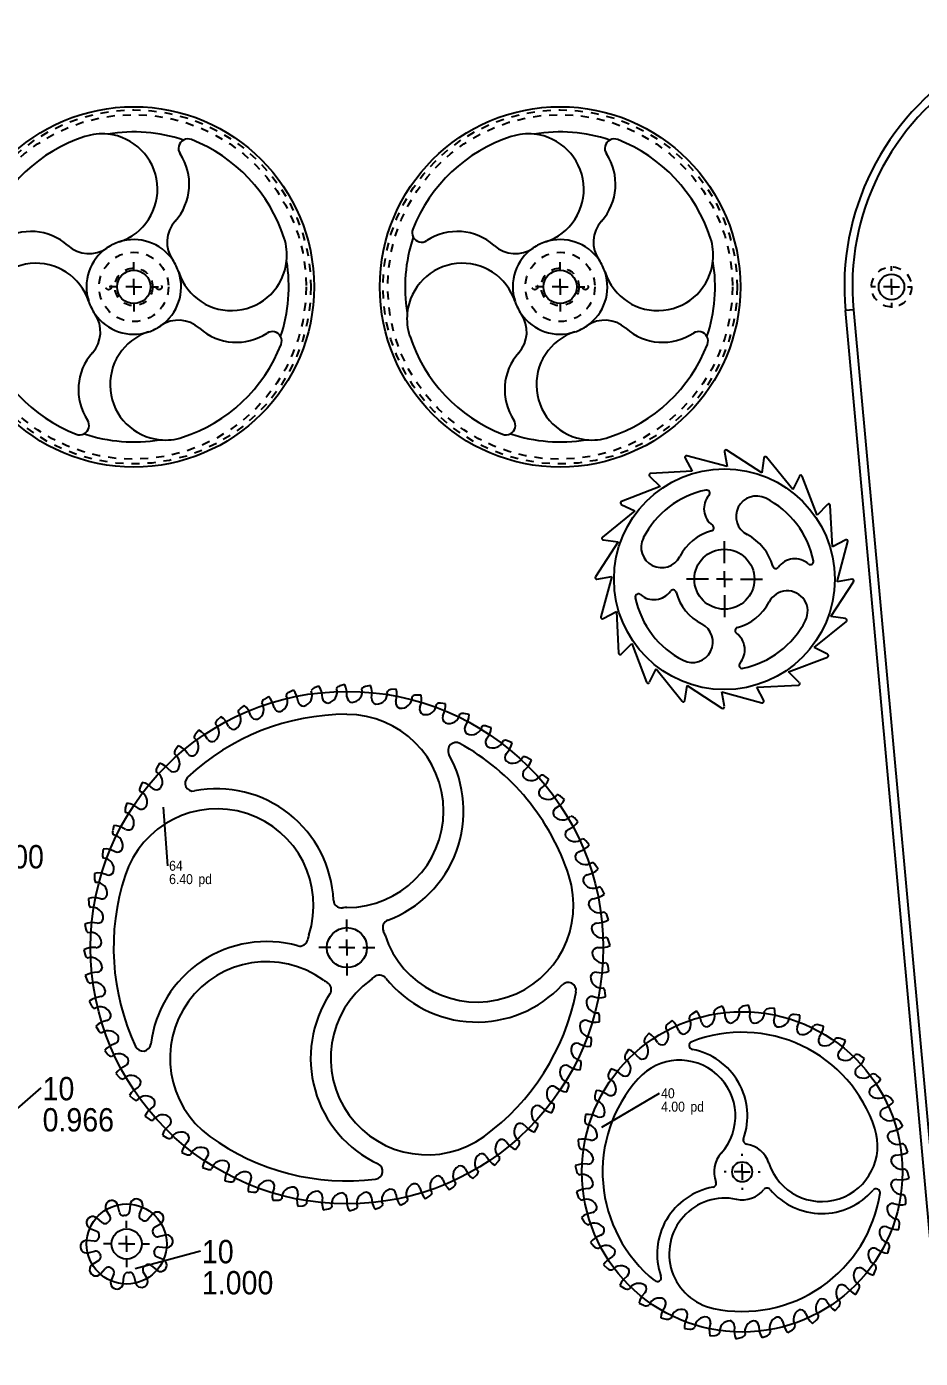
# Model space of a CAD drawing. Extents: x 5.6 to 41.9, y 2.5 to 31.5.
# Drawn here: x 23.24 to 34.4, y 14.92 to 31.55 of the extents above; entities that cross this region are included whole.
import ezdxf

# ---------------------------------------------------------------- set-up
doc = ezdxf.new("R2010")
doc.units = 0
doc.header["$MEASUREMENT"] = 0
doc.linetypes.add('HIDDEN', pattern=[0.075, 0.05, -0.025])
doc.layers.get('0').update_dxf_attribs({"linetype": 'CONTINUOUS'})
doc.styles.add('SLDTEXTSTYLE0', font='GOTHIC.TTF', dxfattribs={"width": 0.913})
doc.styles.get("Standard").update_dxf_attribs({"font": 'GOTHIC.TTF'})
doc.dimstyles.new('SLDDIMSTYLE2', dxfattribs={"dimtxt": 0.1875, "dimasz": 0.0625, "dimexe": 0, "dimexo": 0.0625, "dimgap": 0.046875, "dimtad": 0, "dimtih": 1, "dimtoh": 1, "dimdec": 0, "dimzin": 0, "dimtxsty": 'STANDARD', "dimblk1": 'DOT', "dimblk2": 'DOT', "dimsah": 1, "dimcen": 0.09, "dimazin": 3, "dimtfac": 1, "dimtdec": 0, "dimtofl": 0, "dimtmove": 0, "dimatfit": 3, "dimtolj": 1, "dimtzin": 0})

# ---------------------------------------------------------------- blocks, each defined once
blk = doc.blocks.new('NOTE4')
at = {"color": 7, "linetype": 'CONTINUOUS'}
blk.add_line((0, 0), (0, 0), dxfattribs=at)
at = {"color": 7, "char_height": 0.125, "attachment_point": 1, "style": 'SLDTEXTSTYLE0'}
for s, insert in [('{\\fCentury Gothic|b0|i0;64}', (0.02, 0.063)), ('{\\fCentury Gothic|b0|i0;6.40}', (0.02, -0.104)), ('{\\fCentury Gothic|b0|i0; pd}', (0.343, -0.104))]:
    blk.add_mtext(s, dxfattribs=dict(at, insert=insert))
blk = doc.blocks.new('NOTE5')
at = {"color": 7, "linetype": 'CONTINUOUS'}
blk.add_line((0, 0), (0, 0), dxfattribs=at)
at = {"color": 7, "char_height": 0.125, "attachment_point": 1, "style": 'SLDTEXTSTYLE0'}
for s, insert in [('{\\fCentury Gothic|b0|i0;40}', (0.02, 0.063)), ('{\\fCentury Gothic|b0|i0;4.00}', (0.02, -0.104)), ('{\\fCentury Gothic|b0|i0; pd}', (0.343, -0.104))]:
    blk.add_mtext(s, dxfattribs=dict(at, insert=insert))
blk = doc.blocks.new('NOTE12')
at = {"color": 7, "linetype": 'CONTINUOUS'}
blk.add_line((0, 0), (0, 0), dxfattribs=at)
at = {"color": 7, "char_height": 0.29167, "attachment_point": 1, "style": 'SLDTEXTSTYLE0'}
for s, insert in [('{\\fCentury Gothic|b0|i0;16}', (0.02, 0.135)), ('{\\fCentury Gothic|b0|i0;1.600}', (0.02, -0.254))]:
    blk.add_mtext(s, dxfattribs=dict(at, insert=insert))
blk = doc.blocks.new('NOTE14')
at = {"color": 7, "linetype": 'CONTINUOUS'}
blk.add_line((0, 0), (0, 0), dxfattribs=at)
at = {"color": 7, "char_height": 0.29167, "attachment_point": 1, "style": 'SLDTEXTSTYLE0'}
for s, insert in [('{\\fCentury Gothic|b0|i0;10}', (0.02, 0.135)), ('{\\fCentury Gothic|b0|i0;0.966}', (0.02, -0.254))]:
    blk.add_mtext(s, dxfattribs=dict(at, insert=insert))
blk = doc.blocks.new('NOTE15')
at = {"color": 7, "linetype": 'CONTINUOUS'}
blk.add_line((0, 0), (0, 0), dxfattribs=at)
at = {"color": 7, "char_height": 0.29167, "attachment_point": 1, "style": 'SLDTEXTSTYLE0'}
for s, insert in [('{\\fCentury Gothic|b0|i0;10}', (0.02, 0.135)), ('{\\fCentury Gothic|b0|i0;1.000}', (0.02, -0.253))]:
    blk.add_mtext(s, dxfattribs=dict(at, insert=insert))
blk = doc.blocks.new('SW_CENTERMARK0')
at = {"color": 7, "linetype": 'CONTINUOUS'}
for p, q in [((27.243, 20.25), (27.243, 20.4)), ((27.243, 20.05), (27.243, 20.15)), ((27.043, 20.05), (26.893, 20.05)), ((27.243, 20.05), (27.143, 20.05)), ((27.243, 20.05), (27.243, 19.95)), ((27.243, 20.05), (27.343, 20.05)), ((27.443, 20.05), (27.593, 20.05)), ((27.243, 19.85), (27.243, 19.7))]:
    blk.add_line(p, q, dxfattribs=at)
blk = doc.blocks.new('SW_CENTERMARK2')
at = {"color": 7, "linetype": 'CONTINUOUS'}
for p, q in [((32.177, 17.45), (32.177, 17.475)), ((32.177, 17.25), (32.177, 17.35)), ((31.977, 17.25), (31.952, 17.25)), ((32.177, 17.25), (32.077, 17.25)), ((32.177, 17.25), (32.177, 17.15)), ((32.177, 17.25), (32.277, 17.25)), ((32.377, 17.25), (32.402, 17.25)), ((32.177, 17.05), (32.177, 17.025))]:
    blk.add_line(p, q, dxfattribs=at)
blk = doc.blocks.new('SW_CENTERMARK5')
at = {"color": 7, "linetype": 'CONTINUOUS'}
for p, q in [((29.904, 28.5), (29.904, 28.608)), ((29.704, 28.3), (29.595, 28.3)), ((29.904, 28.3), (29.804, 28.3)), ((29.904, 28.3), (29.904, 28.4)), ((29.904, 28.3), (29.904, 28.2)), ((29.904, 28.3), (30.004, 28.3)), ((30.104, 28.3), (30.213, 28.3)), ((29.904, 28.1), (29.904, 27.991))]:
    blk.add_line(p, q, dxfattribs=at)
blk = doc.blocks.new('SW_CENTERMARK6')
at = {"color": 7, "linetype": 'CONTINUOUS'}
for p, q in [((24.582, 28.5), (24.582, 28.608)), ((24.382, 28.3), (24.273, 28.3)), ((24.582, 28.3), (24.482, 28.3)), ((24.582, 28.3), (24.582, 28.4)), ((24.582, 28.3), (24.582, 28.2)), ((24.582, 28.3), (24.682, 28.3)), ((24.782, 28.3), (24.891, 28.3)), ((24.582, 28.1), (24.582, 27.991))]:
    blk.add_line(p, q, dxfattribs=at)
blk = doc.blocks.new('SW_CENTERMARK7')
at = {"color": 7, "linetype": 'CONTINUOUS'}
for p, q in [((31.955, 24.85), (31.955, 25.125)), ((31.755, 24.65), (31.48, 24.65)), ((31.955, 24.65), (31.855, 24.65)), ((31.955, 24.65), (31.955, 24.75)), ((31.955, 24.65), (31.955, 24.55)), ((31.955, 24.65), (32.055, 24.65)), ((32.155, 24.65), (32.43, 24.65)), ((31.955, 24.45), (31.955, 24.175))]:
    blk.add_line(p, q, dxfattribs=at)
blk = doc.blocks.new('SW_CENTERMARK10')
at = {"color": 7, "linetype": 'CONTINUOUS'}
for p, q in [((24.493, 16.55), (24.493, 16.637)), ((24.293, 16.35), (24.205, 16.35)), ((24.493, 16.35), (24.393, 16.35)), ((24.493, 16.35), (24.493, 16.45)), ((24.493, 16.35), (24.493, 16.25)), ((24.493, 16.35), (24.593, 16.35)), ((24.693, 16.35), (24.78, 16.35)), ((24.493, 16.15), (24.493, 16.062))]:
    blk.add_line(p, q, dxfattribs=at)
blk = doc.blocks.new('SW_CENTERMARK34')
at = {"color": 7, "linetype": 'CONTINUOUS'}
for p, q in [((34.041, 28.5), (34.041, 28.56)), ((33.841, 28.3), (33.781, 28.3)), ((34.041, 28.3), (33.941, 28.3)), ((34.041, 28.3), (34.041, 28.4)), ((34.041, 28.3), (34.041, 28.2)), ((34.041, 28.3), (34.141, 28.3)), ((34.241, 28.3), (34.301, 28.3)), ((34.041, 28.1), (34.041, 28.04))]:
    blk.add_line(p, q, dxfattribs=at)

msp = doc.modelspace()

# ---------------------------------------------------------------- linework, layer by layer
at = {"color": 7, "linetype": 'CONTINUOUS'}
for p, q in [((33.565, 28.013), (33.465, 28.004)), ((35.706, 3.459), (33.465, 28.004)), ((33.565, 28.013), (35.806, 3.468)), ((31.464, 26.163), (31.552, 25.998)), ((31.988, 26.057), (31.486, 26.191)), ((31.956, 26.241), (31.988, 26.057)), ((32.421, 25.978), (31.986, 26.261)), ((32.447, 26.163), (32.421, 25.978)), ((32.809, 25.769), (32.482, 26.172)), ((31.552, 25.998), (31.033, 25.971)), ((31.155, 25.807), (30.67, 25.621)), ((31.02, 25.937), (31.155, 25.807)), ((32.891, 25.937), (32.809, 25.769)), ((33.113, 25.45), (32.927, 25.935)), ((30.836, 25.503), (30.433, 25.176)), ((30.668, 25.585), (30.836, 25.503)), ((33.243, 25.585), (33.113, 25.45)), ((33.304, 25.053), (33.276, 25.572)), ((30.627, 25.116), (30.344, 24.68)), ((30.442, 25.142), (30.627, 25.116)), ((33.469, 25.141), (33.304, 25.053)), ((33.362, 24.617), (33.497, 25.119)), ((30.364, 24.65), (30.548, 24.682)), ((30.548, 24.682), (30.414, 24.181)), ((33.283, 24.184), (33.566, 24.619)), ((33.546, 24.649), (33.362, 24.617)), ((30.442, 24.158), (30.607, 24.246)), ((30.607, 24.246), (30.634, 23.727)), ((33.074, 23.796), (33.478, 24.123)), ((33.468, 24.158), (33.283, 24.184)), ((30.668, 23.715), (30.798, 23.849)), ((30.798, 23.849), (30.984, 23.364)), ((33.242, 23.714), (33.074, 23.796)), ((32.756, 23.492), (33.241, 23.678)), ((31.02, 23.363), (31.102, 23.531)), ((31.102, 23.531), (31.429, 23.127)), ((32.89, 23.362), (32.756, 23.492)), ((26.893, 23.316), (26.833, 23.292)), ((27.215, 23.334), (27.153, 23.317)), ((27.537, 23.321), (27.474, 23.31)), ((31.463, 23.137), (31.489, 23.322)), ((31.489, 23.322), (31.925, 23.039)), ((32.359, 23.301), (32.878, 23.329)), ((32.447, 23.137), (32.359, 23.301)), ((26.263, 23.185), (26.209, 23.15)), ((26.575, 23.266), (26.517, 23.237)), ((26.632, 23.122), (26.619, 23.188)), ((26.936, 23.167), (26.929, 23.234)), ((27.243, 23.182), (27.243, 23.25)), ((27.55, 23.167), (27.557, 23.234)), ((27.857, 23.277), (27.792, 23.272)), ((27.854, 23.122), (27.867, 23.188)), ((28.17, 23.201), (28.105, 23.202)), ((31.923, 23.243), (32.424, 23.108)), ((31.955, 23.059), (31.923, 23.243)), ((25.96, 23.074), (25.91, 23.034)), ((26.044, 22.944), (26.018, 23.006)), ((26.334, 23.047), (26.314, 23.112)), ((28.152, 23.047), (28.172, 23.112)), ((28.474, 23.095), (28.41, 23.103)), ((28.442, 22.944), (28.467, 23.006)), ((28.767, 22.96), (28.704, 22.973)), ((25.67, 22.933), (25.624, 22.889)), ((25.766, 22.812), (25.734, 22.872)), ((28.72, 22.812), (28.751, 22.872)), ((29.045, 22.796), (28.983, 22.816)), ((25.395, 22.765), (25.353, 22.716)), ((25.503, 22.654), (25.465, 22.71)), ((28.983, 22.654), (29.021, 22.71)), ((29.305, 22.606), (29.246, 22.632)), ((25.138, 22.571), (25.101, 22.518)), ((25.256, 22.471), (25.213, 22.523)), ((29.23, 22.471), (29.273, 22.523)), ((24.901, 22.353), (24.869, 22.297)), ((25.028, 22.265), (24.98, 22.312)), ((29.458, 22.265), (29.506, 22.312)), ((29.546, 22.392), (29.49, 22.423)), ((29.764, 22.155), (29.712, 22.192)), ((24.686, 22.112), (24.66, 22.053)), ((24.821, 22.037), (24.769, 22.08)), ((29.664, 22.037), (29.717, 22.08)), ((24.496, 21.852), (24.476, 21.79)), ((24.638, 21.79), (24.582, 21.828)), ((29.847, 21.79), (29.904, 21.828)), ((29.959, 21.898), (29.91, 21.94)), ((30.127, 21.622), (30.082, 21.669)), ((24.333, 21.574), (24.319, 21.511)), ((24.48, 21.526), (24.421, 21.558)), ((30.005, 21.526), (30.065, 21.558)), ((30.267, 21.332), (30.227, 21.383)), ((24.198, 21.281), (24.19, 21.217)), ((24.349, 21.248), (24.286, 21.274)), ((30.137, 21.248), (30.199, 21.274)), ((24.092, 20.977), (24.09, 20.912)), ((24.245, 20.959), (24.181, 20.979)), ((30.24, 20.959), (30.305, 20.979)), ((30.378, 21.03), (30.343, 21.084)), ((24.016, 20.663), (24.021, 20.599)), ((24.171, 20.661), (24.104, 20.674)), ((30.315, 20.661), (30.381, 20.674)), ((30.459, 20.718), (30.43, 20.775)), ((30.509, 20.399), (30.486, 20.459)), ((23.971, 20.344), (23.983, 20.281)), ((24.126, 20.357), (24.058, 20.363)), ((30.36, 20.357), (30.427, 20.363)), ((30.528, 20.077), (30.51, 20.139)), ((23.958, 20.022), (23.976, 19.96)), ((24.11, 20.05), (24.043, 20.05)), ((30.375, 20.05), (30.443, 20.05)), ((30.514, 19.755), (30.503, 19.819)), ((23.977, 19.7), (24, 19.64)), ((24.126, 19.743), (24.058, 19.736)), ((30.36, 19.743), (30.427, 19.736)), ((30.47, 19.436), (30.465, 19.5)), ((24.027, 19.382), (24.056, 19.324)), ((24.171, 19.439), (24.104, 19.425)), ((30.315, 19.439), (30.381, 19.425)), ((31.928, 19.32), (31.866, 19.295)), ((32.255, 19.333), (32.189, 19.318)), ((32.58, 19.295), (32.513, 19.291)), ((24.245, 19.14), (24.181, 19.121)), ((30.24, 19.14), (30.305, 19.121)), ((30.394, 19.123), (30.396, 19.187)), ((31.301, 19.142), (31.249, 19.099)), ((31.607, 19.255), (31.55, 19.221)), ((31.671, 19.114), (31.653, 19.18)), ((31.969, 19.17), (31.962, 19.238)), ((32.272, 19.179), (32.275, 19.247)), ((32.573, 19.141), (32.587, 19.207)), ((32.895, 19.207), (32.828, 19.213)), ((24.108, 19.07), (24.142, 19.015)), ((31.015, 18.981), (30.971, 18.931)), ((31.386, 19.012), (31.358, 19.074)), ((32.864, 19.055), (32.888, 19.119)), ((33.192, 19.07), (33.127, 19.087)), ((33.138, 18.926), (33.172, 18.985)), ((24.349, 18.851), (24.286, 18.825)), ((30.137, 18.851), (30.199, 18.825)), ((30.288, 18.818), (30.296, 18.882)), ((31.12, 18.867), (31.082, 18.924)), ((33.388, 18.755), (33.431, 18.808)), ((33.465, 18.889), (33.403, 18.916)), ((24.219, 18.767), (24.259, 18.716)), ((30.759, 18.778), (30.723, 18.722)), ((30.88, 18.682), (30.834, 18.732)), ((33.705, 18.667), (33.649, 18.703)), ((24.359, 18.477), (24.404, 18.43)), ((24.48, 18.573), (24.421, 18.541)), ((30.005, 18.573), (30.065, 18.541)), ((30.153, 18.526), (30.167, 18.589)), ((30.537, 18.538), (30.51, 18.476)), ((30.672, 18.461), (30.619, 18.504)), ((33.609, 18.547), (33.659, 18.592)), ((24.638, 18.309), (24.582, 18.272)), ((29.847, 18.309), (29.904, 18.272)), ((29.989, 18.248), (30.009, 18.309)), ((33.794, 18.307), (33.851, 18.344)), ((33.908, 18.411), (33.858, 18.455)), ((24.527, 18.202), (24.576, 18.16)), ((30.356, 18.265), (30.339, 18.2)), ((30.501, 18.211), (30.442, 18.245)), ((34.068, 18.126), (34.026, 18.177)), ((24.821, 18.062), (24.769, 18.02)), ((29.664, 18.062), (29.717, 18.02)), ((29.8, 17.987), (29.825, 18.046)), ((30.219, 17.968), (30.213, 17.901)), ((30.371, 17.937), (30.307, 17.961)), ((33.939, 18.041), (34.001, 18.068)), ((24.721, 17.944), (24.774, 17.908)), ((25.028, 17.835), (24.98, 17.787)), ((29.458, 17.835), (29.506, 17.787)), ((29.585, 17.747), (29.617, 17.803)), ((34.182, 17.819), (34.148, 17.877)), ((24.94, 17.707), (24.996, 17.676)), ((25.256, 17.628), (25.213, 17.576)), ((29.23, 17.628), (29.273, 17.576)), ((30.131, 17.653), (30.135, 17.586)), ((30.286, 17.646), (30.219, 17.66)), ((34.041, 17.755), (34.107, 17.773)), ((25.18, 17.493), (25.24, 17.467)), ((29.348, 17.528), (29.385, 17.581)), ((34.097, 17.457), (34.165, 17.465)), ((34.247, 17.498), (34.222, 17.561)), ((25.441, 17.303), (25.502, 17.283)), ((25.503, 17.445), (25.465, 17.389)), ((28.983, 17.445), (29.021, 17.389)), ((29.091, 17.334), (29.133, 17.383)), ((30.093, 17.328), (30.108, 17.263)), ((30.247, 17.345), (30.179, 17.349)), ((25.719, 17.14), (25.782, 17.126)), ((25.766, 17.287), (25.734, 17.228)), ((26.044, 17.156), (26.018, 17.093)), ((28.442, 17.156), (28.467, 17.093)), ((28.72, 17.287), (28.751, 17.228)), ((28.816, 17.166), (28.862, 17.211)), ((34.106, 17.154), (34.174, 17.151)), ((34.26, 17.171), (34.245, 17.237)), ((26.011, 17.004), (26.076, 16.997)), ((26.334, 17.052), (26.314, 16.987)), ((26.632, 16.977), (26.619, 16.911)), ((27.854, 16.977), (27.867, 16.911)), ((28.152, 17.052), (28.172, 16.987)), ((28.525, 17.026), (28.576, 17.065)), ((30.107, 17.001), (30.131, 16.939)), ((30.256, 17.042), (30.188, 17.035)), ((24.402, 16.745), (24.383, 16.831)), ((24.536, 16.842), (24.529, 16.754)), ((24.652, 16.723), (24.687, 16.804)), ((26.316, 16.898), (26.38, 16.897)), ((26.629, 16.823), (26.694, 16.828)), ((26.936, 16.932), (26.929, 16.865)), ((27.243, 16.917), (27.243, 16.85)), ((27.55, 16.932), (27.557, 16.865)), ((27.592, 16.784), (27.652, 16.807)), ((27.911, 16.833), (27.968, 16.863)), ((28.223, 16.914), (28.277, 16.949)), ((34.067, 16.854), (34.134, 16.84)), ((34.222, 16.846), (34.218, 16.913)), ((24.187, 16.617), (24.121, 16.675)), ((24.239, 16.773), (24.284, 16.698)), ((24.817, 16.722), (24.759, 16.656)), ((26.948, 16.778), (27.012, 16.789)), ((27.271, 16.765), (27.333, 16.782)), ((30.171, 16.68), (30.205, 16.623)), ((30.312, 16.744), (30.246, 16.726)), ((24.038, 16.543), (24.119, 16.509)), ((24.841, 16.558), (24.917, 16.603)), ((33.982, 16.563), (34.046, 16.538)), ((34.134, 16.531), (34.14, 16.598)), ((24.088, 16.386), (24.001, 16.394)), ((24.974, 16.46), (24.888, 16.44)), ((24.897, 16.313), (24.984, 16.305)), ((30.285, 16.374), (30.327, 16.322)), ((30.414, 16.459), (30.352, 16.431)), ((33.997, 16.234), (34.014, 16.299)), ((24.011, 16.239), (24.097, 16.259)), ((24.144, 16.142), (24.069, 16.096)), ((24.947, 16.156), (24.866, 16.191)), ((30.559, 16.193), (30.502, 16.156)), ((33.853, 16.289), (33.912, 16.255)), ((24.168, 15.977), (24.226, 16.044)), ((24.333, 15.977), (24.299, 15.896)), ((24.746, 15.926), (24.701, 16.002)), ((24.798, 16.083), (24.864, 16.025)), ((30.445, 16.089), (30.495, 16.044)), ((33.682, 16.038), (33.735, 15.996)), ((33.816, 15.962), (33.843, 16.023)), ((24.449, 15.858), (24.457, 15.945)), ((24.583, 15.954), (24.602, 15.868)), ((30.648, 15.832), (30.705, 15.796)), ((30.745, 15.953), (30.694, 15.907)), ((33.473, 15.818), (33.519, 15.767)), ((30.965, 15.745), (30.922, 15.692)), ((33.234, 15.632), (33.271, 15.576)), ((33.594, 15.721), (33.63, 15.778)), ((30.889, 15.61), (30.95, 15.584)), ((31.215, 15.574), (31.182, 15.515)), ((32.968, 15.487), (32.995, 15.425)), ((33.338, 15.518), (33.382, 15.568)), ((31.161, 15.429), (31.226, 15.412)), ((31.489, 15.444), (31.465, 15.38)), ((31.78, 15.359), (31.766, 15.292)), ((32.081, 15.32), (32.078, 15.252)), ((32.384, 15.329), (32.391, 15.261)), ((32.682, 15.385), (32.7, 15.319)), ((33.053, 15.358), (33.104, 15.401)), ((31.458, 15.293), (31.525, 15.286)), ((31.773, 15.204), (31.84, 15.208)), ((32.098, 15.166), (32.164, 15.181)), ((32.425, 15.18), (32.488, 15.204)), ((32.746, 15.244), (32.804, 15.278))]:
    msp.add_line(p, q, dxfattribs=at)
at = {"color": 7, "linetype": 'CONTINUOUS', "flags": 128}
for points in [[(26.929, 23.234), (26.913, 23.282), (26.893, 23.316)], [(27.243, 23.25), (27.231, 23.298), (27.215, 23.334)], [(27.557, 23.234), (27.55, 23.284), (27.537, 23.321)], [(26.314, 23.112), (26.289, 23.155), (26.263, 23.185)], [(26.619, 23.188), (26.598, 23.234), (26.575, 23.266)], [(27.867, 23.188), (27.865, 23.238), (27.857, 23.277)], [(28.172, 23.112), (28.175, 23.162), (28.17, 23.201)], [(26.018, 23.006), (25.989, 23.047), (25.96, 23.074)], [(28.467, 23.006), (28.475, 23.056), (28.474, 23.095)], [(28.751, 22.872), (28.764, 22.92), (28.767, 22.96)], [(25.734, 22.872), (25.701, 22.909), (25.67, 22.933)], [(29.021, 22.71), (29.038, 22.757), (29.045, 22.796)], [(25.465, 22.71), (25.428, 22.744), (25.395, 22.765)], [(25.213, 22.523), (25.173, 22.554), (25.138, 22.571)], [(29.273, 22.523), (29.295, 22.568), (29.305, 22.606)], [(24.98, 22.312), (24.937, 22.339), (24.901, 22.353)], [(29.506, 22.312), (29.532, 22.355), (29.546, 22.392)], [(29.717, 22.08), (29.747, 22.12), (29.764, 22.155)], [(24.769, 22.08), (24.724, 22.102), (24.686, 22.112)], [(24.582, 21.828), (24.535, 21.845), (24.496, 21.852)], [(29.904, 21.828), (29.938, 21.864), (29.959, 21.898)], [(30.065, 21.558), (30.102, 21.591), (30.127, 21.622)], [(24.421, 21.558), (24.372, 21.571), (24.333, 21.574)], [(30.199, 21.274), (30.24, 21.304), (30.267, 21.332)], [(24.286, 21.274), (24.237, 21.282), (24.198, 21.281)], [(24.181, 20.979), (24.131, 20.982), (24.092, 20.977)], [(30.305, 20.979), (30.348, 21.004), (30.378, 21.03)], [(24.104, 20.674), (24.054, 20.672), (24.016, 20.663)], [(30.381, 20.674), (30.427, 20.695), (30.459, 20.718)], [(24.058, 20.363), (24.009, 20.356), (23.971, 20.344)], [(30.427, 20.363), (30.475, 20.38), (30.509, 20.399)], [(24.043, 20.05), (23.994, 20.038), (23.958, 20.022)], [(30.443, 20.05), (30.492, 20.061), (30.528, 20.077)], [(24.058, 19.736), (24.011, 19.72), (23.977, 19.7)], [(30.427, 19.736), (30.477, 19.743), (30.514, 19.755)], [(24.104, 19.425), (24.059, 19.404), (24.027, 19.382)], [(30.381, 19.425), (30.431, 19.427), (30.47, 19.436)], [(31.962, 19.238), (31.946, 19.285), (31.928, 19.32)], [(32.275, 19.247), (32.267, 19.296), (32.255, 19.333)], [(32.587, 19.207), (32.586, 19.257), (32.58, 19.295)], [(30.305, 19.121), (30.355, 19.118), (30.394, 19.123)], [(31.358, 19.074), (31.328, 19.114), (31.301, 19.142)], [(31.653, 19.18), (31.631, 19.224), (31.607, 19.255)], [(32.888, 19.119), (32.895, 19.168), (32.895, 19.207)], [(24.181, 19.121), (24.138, 19.095), (24.108, 19.07)], [(31.082, 18.924), (31.047, 18.959), (31.015, 18.981)], [(33.172, 18.985), (33.187, 19.032), (33.192, 19.07)], [(24.286, 18.825), (24.246, 18.796), (24.219, 18.767)], [(30.199, 18.825), (30.249, 18.817), (30.288, 18.818)], [(33.431, 18.808), (33.453, 18.852), (33.465, 18.889)], [(30.834, 18.732), (30.794, 18.761), (30.759, 18.778)], [(33.659, 18.592), (33.688, 18.633), (33.705, 18.667)], [(24.421, 18.541), (24.383, 18.508), (24.359, 18.477)], [(30.065, 18.541), (30.113, 18.529), (30.153, 18.526)], [(30.619, 18.504), (30.574, 18.526), (30.537, 18.538)], [(33.851, 18.344), (33.886, 18.379), (33.908, 18.411)], [(24.582, 18.272), (24.548, 18.235), (24.527, 18.202)], [(29.904, 18.272), (29.951, 18.255), (29.989, 18.248)], [(30.442, 18.245), (30.394, 18.26), (30.356, 18.265)], [(34.001, 18.068), (34.041, 18.098), (34.068, 18.126)], [(24.769, 18.02), (24.739, 17.98), (24.721, 17.944)], [(29.717, 18.02), (29.762, 17.998), (29.8, 17.987)], [(30.307, 17.961), (30.258, 17.968), (30.219, 17.968)], [(34.107, 17.773), (34.151, 17.796), (34.182, 17.819)], [(24.98, 17.787), (24.954, 17.744), (24.94, 17.707)], [(29.506, 17.787), (29.548, 17.761), (29.585, 17.747)], [(30.219, 17.66), (30.17, 17.659), (30.131, 17.653)], [(25.213, 17.576), (25.191, 17.531), (25.18, 17.493)], [(29.273, 17.576), (29.313, 17.546), (29.348, 17.528)], [(34.165, 17.465), (34.212, 17.48), (34.247, 17.498)], [(25.465, 17.389), (25.448, 17.342), (25.441, 17.303)], [(29.021, 17.389), (29.057, 17.355), (29.091, 17.334)], [(30.179, 17.349), (30.13, 17.34), (30.093, 17.328)], [(25.734, 17.228), (25.722, 17.179), (25.719, 17.14)], [(28.751, 17.228), (28.785, 17.19), (28.816, 17.166)], [(34.174, 17.151), (34.223, 17.159), (34.26, 17.171)], [(26.018, 17.093), (26.011, 17.044), (26.011, 17.004)], [(26.314, 16.987), (26.311, 16.938), (26.316, 16.898)], [(28.172, 16.987), (28.197, 16.944), (28.223, 16.914)], [(28.467, 17.093), (28.497, 17.053), (28.525, 17.026)], [(30.188, 17.035), (30.141, 17.019), (30.107, 17.001)], [(26.619, 16.911), (26.621, 16.861), (26.629, 16.823)], [(26.929, 16.865), (26.936, 16.816), (26.948, 16.778)], [(27.243, 16.85), (27.255, 16.801), (27.271, 16.765)], [(27.557, 16.865), (27.573, 16.818), (27.592, 16.784)], [(27.867, 16.911), (27.888, 16.866), (27.911, 16.833)], [(34.134, 16.84), (34.184, 16.84), (34.222, 16.846)], [(30.246, 16.726), (30.202, 16.704), (30.171, 16.68)], [(34.046, 16.538), (34.095, 16.531), (34.134, 16.531)], [(30.352, 16.431), (30.312, 16.402), (30.285, 16.374)], [(30.502, 16.156), (30.468, 16.12), (30.445, 16.089)], [(33.912, 16.255), (33.959, 16.24), (33.997, 16.234)], [(33.735, 15.996), (33.779, 15.973), (33.816, 15.962)], [(30.694, 15.907), (30.665, 15.867), (30.648, 15.832)], [(30.922, 15.692), (30.9, 15.647), (30.889, 15.61)], [(33.519, 15.767), (33.559, 15.738), (33.594, 15.721)], [(31.182, 15.515), (31.167, 15.468), (31.161, 15.429)], [(33.271, 15.576), (33.306, 15.541), (33.338, 15.518)], [(31.465, 15.38), (31.458, 15.331), (31.458, 15.293)], [(32.7, 15.319), (32.723, 15.275), (32.746, 15.244)], [(32.995, 15.425), (33.025, 15.385), (33.053, 15.358)], [(31.766, 15.292), (31.767, 15.243), (31.773, 15.204)], [(32.078, 15.252), (32.086, 15.203), (32.098, 15.166)], [(32.391, 15.261), (32.407, 15.214), (32.425, 15.18)]]:
    msp.add_lwpolyline(points, dxfattribs=at)
at = {"color": 7, "linetype": 'CONTINUOUS'}
for centre, radius in [((24.582, 28.3), 2.25), ((29.904, 28.3), 2.25), ((24.582, 28.3), 0.209), ((29.904, 28.3), 0.209), ((34.041, 28.3), 0.16), ((31.955, 24.65), 1.378), ((31.955, 24.65), 0.375), ((31.955, 24.65), 0.375), ((27.243, 20.05), 3.2), ((27.243, 20.05), 0.25), ((32.177, 17.25), 2), ((32.177, 17.25), 0.125), ((24.493, 16.35), 0.5), ((24.493, 16.35), 0.188)]:
    msp.add_circle(centre, radius, dxfattribs=at)
at = {"color": 7, "linetype": 'HIDDEN'}
for centre, radius in [((24.582, 28.3), 2.211), ((24.582, 28.3), 2.211), ((24.582, 28.3), 2.152), ((29.904, 28.3), 2.211), ((29.904, 28.3), 2.211), ((29.904, 28.3), 2.152), ((24.582, 28.3), 0.433), ((29.904, 28.3), 0.433), ((24.582, 28.3), 0.236), ((29.904, 28.3), 0.236), ((34.041, 28.3), 0.25), ((24.267, 28.3), 0.035), ((24.897, 28.3), 0.035), ((29.589, 28.3), 0.035), ((30.219, 28.3), 0.035)]:
    msp.add_circle(centre, radius, dxfattribs=at)
at = {"color": 7, "linetype": 'CONTINUOUS'}
for centre, radius, start, end in [((36.702, 28.3), 3.25, 354.7841, 185.2159), ((36.702, 28.3), 3.15, 354.7841, 185.2159), ((24.582, 28.3), 1.974, 108, 158.6452), ((24.186, 29.519), 0.692, 83.9621, 108), ((24.582, 28.3), 1.935, 71.3069, 99.6247), ((24.186, 29.519), 0.692, 288, 83.9621), ((25.258, 30.029), 0.118, 118.1796, 213.4391), ((25.258, 30.029), 0.118, 68.6452, 118.1796), ((24.582, 28.3), 1.974, 18, 68.6452), ((29.904, 28.3), 1.974, 108, 158.6452), ((29.508, 29.519), 0.692, 83.9621, 108), ((29.904, 28.3), 1.935, 71.3069, 99.6247), ((29.508, 29.519), 0.692, 288, 83.9621), ((30.58, 30.029), 0.118, 118.1796, 213.4391), ((30.58, 30.029), 0.118, 68.6452, 118.1796), ((29.904, 28.3), 1.974, 18, 68.6452), ((24.582, 29.582), 0.692, 318.2394, 33.4391), ((29.904, 29.582), 0.692, 318.2394, 33.4391), ((25.392, 28.859), 0.394, 138.2394, 214.6374), ((30.714, 28.859), 0.394, 138.2394, 214.6374), ((23.299, 28.3), 0.692, 48.2394, 123.4391), ((28.175, 28.976), 0.118, 158.6452, 208.1796), ((28.621, 28.3), 0.692, 48.2394, 123.4391), ((24.022, 29.109), 0.394, 228.2394, 304.6374), ((24.582, 28.3), 0.591, 124.6374, 198), ((24.582, 28.3), 0.591, 108, 124.6374), ((24.582, 28.3), 0.591, 34.6374, 108), ((25.802, 28.696), 0.692, 353.9621, 18), ((29.904, 28.3), 1.935, 161.3069, 189.6247), ((28.175, 28.976), 0.118, 208.1796, 303.4391), ((29.344, 29.109), 0.394, 228.2394, 304.6374), ((29.904, 28.3), 0.591, 124.6374, 198), ((29.904, 28.3), 0.591, 108, 124.6374), ((29.904, 28.3), 0.591, 34.6374, 108), ((31.124, 28.696), 0.692, 353.9621, 18), ((24.582, 28.3), 0.591, 18, 34.6374), ((25.802, 28.696), 0.692, 198, 353.9621), ((24.582, 28.3), 1.935, 341.3069, 9.6247), ((29.904, 28.3), 0.591, 18, 34.6374), ((31.124, 28.696), 0.692, 198, 353.9621), ((29.904, 28.3), 1.935, 341.3069, 9.6247), ((23.362, 27.903), 0.692, 18, 173.9621), ((24.582, 28.3), 0.591, 304.6374, 18), ((28.684, 27.903), 0.692, 18, 173.9621), ((29.904, 28.3), 0.591, 304.6374, 18), ((24.582, 28.3), 0.591, 198, 214.6374), ((29.904, 28.3), 0.591, 198, 214.6374), ((23.772, 27.74), 0.394, 318.2394, 34.6374), ((24.582, 28.3), 0.591, 214.6374, 288), ((28.684, 27.903), 0.692, 173.9621, 198), ((29.094, 27.74), 0.394, 318.2394, 34.6374), ((29.904, 28.3), 0.591, 214.6374, 288), ((24.582, 28.3), 0.591, 288, 304.6374), ((25.141, 27.49), 0.394, 48.2394, 124.6374), ((25.864, 28.3), 0.692, 228.2394, 303.4391), ((29.904, 28.3), 0.591, 288, 304.6374), ((30.463, 27.49), 0.394, 48.2394, 124.6374), ((31.186, 28.3), 0.692, 228.2394, 303.4391), ((24.582, 28.3), 1.974, 198, 248.6452), ((24.978, 27.08), 0.692, 108, 263.9621), ((26.311, 27.624), 0.118, 28.1796, 123.4391), ((26.311, 27.624), 0.118, 338.6452, 28.1796), ((29.904, 28.3), 1.974, 198, 248.6452), ((30.3, 27.08), 0.692, 108, 263.9621), ((31.633, 27.624), 0.118, 28.1796, 123.4391), ((31.633, 27.624), 0.118, 338.6452, 28.1796), ((24.582, 27.017), 0.692, 138.2394, 213.4391), ((24.582, 28.3), 1.974, 288, 338.6452), ((29.904, 27.017), 0.692, 138.2394, 213.4391), ((29.904, 28.3), 1.974, 288, 338.6452), ((23.906, 26.571), 0.118, 298.1796, 33.4391), ((29.228, 26.571), 0.118, 298.1796, 33.4391), ((23.906, 26.571), 0.118, 248.6452, 298.1796), ((24.582, 28.3), 1.935, 251.3069, 279.6247), ((29.228, 26.571), 0.118, 248.6452, 298.1796), ((29.904, 28.3), 1.935, 251.3069, 279.6247), ((24.978, 27.08), 0.692, 263.9621, 288), ((30.3, 27.08), 0.692, 263.9621, 288), ((31.481, 26.172), 0.0197, 75, 208), ((31.975, 26.244), 0.0197, 57, 190), ((32.467, 26.16), 0.0197, 39, 172), ((31.034, 25.951), 0.0197, 93, 226), ((32.908, 25.928), 0.0197, 21, 154), ((30.677, 25.603), 0.0197, 111, 244), ((31.955, 24.65), 1.136, 101.7159, 153), ((31.955, 25.53), 0.255, 139.0504, 234.1327), ((31.733, 25.723), 0.0394, 319.0504, 101.7159), ((32.355, 25.434), 0.255, 63, 243), ((31.955, 24.65), 1.136, 11.7159, 63), ((33.257, 25.571), 0.0197, 3, 136), ((31.783, 25.291), 0.0394, 285.0681, 54.1327), ((30.445, 25.161), 0.0197, 129, 262), ((31.171, 25.049), 0.255, 153, 333), ((31.955, 24.65), 0.625, 105.0681, 153), ((31.955, 24.65), 0.625, 15.0681, 63), ((33.478, 25.124), 0.0197, 345, 118), ((32.597, 24.822), 0.0394, 195.0681, 324.1327), ((32.836, 24.65), 0.255, 49.0504, 144.1327), ((33.029, 24.872), 0.0394, 229.0504, 11.7159), ((30.361, 24.669), 0.0197, 147, 280), ((33.55, 24.63), 0.0197, 327, 100), ((30.882, 24.427), 0.0394, 49.0504, 191.7159), ((31.075, 24.65), 0.255, 229.0504, 324.1327), ((31.314, 24.477), 0.0394, 15.0681, 144.1327), ((31.955, 24.65), 0.625, 195.0681, 243), ((32.74, 24.25), 0.255, 333, 153), ((31.955, 24.65), 1.136, 191.7159, 243), ((31.955, 24.65), 0.625, 285.0681, 333), ((30.433, 24.176), 0.0197, 165, 298), ((31.955, 24.65), 1.136, 281.7159, 333), ((33.466, 24.138), 0.0197, 309, 82), ((31.556, 23.865), 0.255, 243, 63), ((32.128, 24.008), 0.0394, 105.0681, 234.1327), ((31.955, 23.769), 0.255, 319.0504, 54.1327), ((30.654, 23.728), 0.0197, 183, 316), ((33.234, 23.697), 0.0197, 291, 64), ((32.178, 23.576), 0.0394, 139.0504, 281.7159), ((26.859, 23.227), 0.0707, 111.3031, 153.5098), ((26.983, 23.239), 0.137, 278.8018, 20.1487), ((27.172, 23.249), 0.0707, 105.6781, 147.8848), ((27.297, 23.249), 0.137, 273.1768, 14.5237), ((27.486, 23.24), 0.0707, 100.0531, 142.2598), ((31.002, 23.371), 0.0197, 201, 334), ((32.877, 23.348), 0.0197, 273, 46), ((26.247, 23.091), 0.0707, 122.5531, 164.7598), ((26.366, 23.127), 0.137, 290.0518, 31.3987), ((26.549, 23.174), 0.0707, 116.9281, 159.1348), ((26.701, 23.136), 0.0707, 191.25, 274.1096), ((26.672, 23.198), 0.137, 284.4268, 25.7737), ((27.006, 23.174), 0.0707, 185.625, 268.4846), ((27.314, 23.182), 0.0707, 180, 262.8596), ((27.62, 23.16), 0.0707, 174.375, 257.2346), ((27.611, 23.228), 0.137, 267.5518, 8.8987), ((27.798, 23.201), 0.0707, 94.4281, 136.6348), ((27.923, 23.108), 0.0707, 168.75, 251.6096), ((27.92, 23.177), 0.137, 261.9268, 3.2737), ((28.104, 23.132), 0.0707, 88.8031, 131.0098), ((31.444, 23.139), 0.0197, 219, 352), ((32.429, 23.127), 0.0197, 255, 28), ((27.243, 20.05), 2.913, 90, 133.0647), ((25.783, 22.897), 0.137, 301.3018, 42.6487), ((25.953, 22.978), 0.0707, 128.1781, 170.3848), ((26.069, 23.026), 0.137, 295.6768, 37.0237), ((26.401, 23.068), 0.0707, 196.875, 279.7346), ((27.243, 21.756), 1.206, 270, 90), ((28.22, 23.027), 0.0707, 163.125, 245.9846), ((28.224, 23.096), 0.137, 256.3018, 357.6487), ((28.402, 23.032), 0.0707, 83.1781, 125.3848), ((28.517, 22.985), 0.137, 250.6768, 352.0237), ((28.689, 22.904), 0.0707, 77.5531, 119.7598), ((31.936, 23.055), 0.0197, 237, 10), ((25.51, 22.74), 0.137, 306.9268, 48.2737), ((25.672, 22.838), 0.0707, 133.8031, 176.0098), ((25.829, 22.846), 0.0707, 208.125, 290.9846), ((26.109, 22.971), 0.0707, 202.5, 285.3596), ((28.507, 22.917), 0.0707, 157.5, 240.3596), ((28.782, 22.779), 0.0707, 151.875, 234.7346), ((28.799, 22.846), 0.137, 245.0518, 346.3987), ((28.962, 22.749), 0.0707, 71.9281, 114.1348), ((25.407, 22.67), 0.0707, 139.4281, 181.6348), ((25.255, 22.557), 0.137, 312.5518, 53.8987), ((25.561, 22.693), 0.0707, 213.75, 296.6096), ((29.042, 22.615), 0.0707, 146.25, 229.1096), ((29.066, 22.68), 0.137, 239.4268, 340.7737), ((29.218, 22.568), 0.0707, 66.3031, 108.5098), ((25.159, 22.478), 0.0707, 145.0531, 187.2598), ((25.019, 22.35), 0.137, 318.1768, 59.5237), ((25.31, 22.516), 0.0707, 219.375, 302.2346), ((27.243, 21.756), 1.456, 290.5361, 29.0286), ((28.604, 22.511), 0.1, 61.0647, 209.0286), ((27.243, 20.05), 2.913, 18, 61.0647), ((29.285, 22.426), 0.0707, 140.625, 223.4846), ((24.931, 22.262), 0.0707, 150.6781, 192.8848), ((29.315, 22.489), 0.137, 233.8018, 335.1487), ((29.455, 22.362), 0.0707, 60.6781, 102.8848), ((24.804, 22.121), 0.137, 323.8018, 65.1487), ((25.078, 22.315), 0.0707, 225, 307.8596), ((25.322, 22.104), 0.1, 133.0647, 281.0286), ((29.508, 22.215), 0.0707, 135, 217.8596), ((29.544, 22.274), 0.137, 228.1768, 329.5237), ((29.671, 22.134), 0.0707, 55.0531, 97.2598), ((24.725, 22.025), 0.0707, 156.3031, 198.5098), ((24.613, 21.872), 0.137, 329.4268, 70.7737), ((24.866, 22.092), 0.0707, 230.625, 313.4846), ((25.62, 20.577), 1.456, 2.5361, 101.0286), ((29.709, 21.982), 0.0707, 129.375, 212.2346), ((29.751, 22.037), 0.137, 222.5518, 323.8987), ((29.864, 21.886), 0.0707, 49.4281, 91.6348), ((24.544, 21.768), 0.0707, 161.9281, 204.1348), ((25.62, 20.577), 1.206, 342, 162), ((24.678, 21.849), 0.0707, 236.25, 319.1096), ((29.887, 21.731), 0.0707, 123.75, 206.6096), ((24.447, 21.606), 0.137, 335.0518, 76.3987), ((29.933, 21.782), 0.137, 216.9268, 318.2737), ((30.031, 21.62), 0.0707, 43.8031, 86.0098), ((24.388, 21.495), 0.0707, 167.5531, 209.7598), ((24.308, 21.324), 0.137, 340.6768, 82.0237), ((24.514, 21.589), 0.0707, 241.875, 324.7346), ((30.039, 21.464), 0.0707, 118.125, 200.9846), ((30.09, 21.51), 0.137, 211.3018, 312.6487), ((30.172, 21.339), 0.0707, 38.1781, 80.3848), ((24.26, 21.209), 0.0707, 173.1781, 215.3848), ((24.197, 21.03), 0.137, 346.3018, 87.6487), ((24.376, 21.314), 0.0707, 247.5, 330.3596), ((30.164, 21.183), 0.0707, 112.5, 195.3596), ((30.22, 21.224), 0.137, 205.6768, 307.0237), ((24.266, 21.027), 0.0707, 253.125, 335.9846), ((30.261, 20.891), 0.0707, 106.875, 189.7346), ((30.284, 21.046), 0.0707, 32.5531, 74.7598), ((24.161, 20.911), 0.0707, 178.8031, 221.0098), ((24.115, 20.727), 0.137, 351.9268, 93.2737), ((27.243, 20.05), 2.913, 162, 205.0647), ((28.866, 20.577), 1.206, 198, 18), ((30.32, 20.927), 0.137, 200.0518, 301.3987), ((30.367, 20.743), 0.0707, 26.9281, 69.1348), ((24.184, 20.73), 0.0707, 258.75, 341.6096), ((27.175, 20.646), 0.1, 182.5361, 276.5088), ((30.329, 20.591), 0.0707, 101.25, 184.1096), ((24.091, 20.604), 0.0707, 184.4281, 226.6348), ((24.064, 20.417), 0.137, 357.5518, 98.8987), ((27.243, 20.05), 0.5, 90, 96.5088), ((30.392, 20.621), 0.137, 194.4268, 295.7737), ((30.42, 20.434), 0.0707, 21.3031, 63.5098), ((24.132, 20.427), 0.0707, 264.375, 347.2346), ((27.789, 20.299), 0.1, 110.5361, 204.5088), ((30.367, 20.286), 0.0707, 95.625, 178.4846), ((30.432, 20.309), 0.137, 188.8018, 290.1487), ((24.052, 20.293), 0.0707, 190.0531, 232.2598), ((24.043, 20.104), 0.137, 3.1768, 104.5237), ((26.24, 18.669), 1.456, 74.5361, 173.0286), ((26.655, 20.169), 0.1, 254.5361, 348.5088), ((27.243, 20.05), 0.5, 162, 168.5088), ((27.243, 20.05), 0.5, 18, 24.5088), ((30.442, 20.12), 0.0707, 15.6781, 57.8848), ((24.044, 19.979), 0.0707, 195.6781, 237.8848), ((24.11, 20.12), 0.0707, 270, 352.8596), ((30.375, 19.979), 0.0707, 90, 172.8596), ((30.442, 19.995), 0.137, 183.1768, 284.5237), ((24.053, 19.79), 0.137, 8.8018, 110.1487), ((24.119, 19.813), 0.0707, 275.625, 358.4846), ((26.24, 18.669), 1.206, 54, 234), ((30.434, 19.806), 0.0707, 10.0531, 52.2598), ((24.066, 19.666), 0.0707, 201.3031, 243.5098), ((27.243, 20.05), 0.5, 234, 240.5088), ((28.246, 18.669), 1.206, 126, 306), ((27.243, 20.05), 0.5, 306, 312.5088), ((27.648, 19.607), 0.1, 38.5361, 132.5088), ((28.866, 20.577), 1.456, 218.5361, 317.0286), ((30.353, 19.672), 0.0707, 84.375, 167.2346), ((30.422, 19.682), 0.137, 177.5518, 278.8987), ((24.094, 19.479), 0.137, 14.4268, 115.7737), ((24.157, 19.508), 0.0707, 281.25, 4.1096), ((28.246, 18.669), 1.456, 146.5361, 245.0286), ((26.948, 19.527), 0.1, 326.5361, 60.5088), ((27.243, 20.05), 2.913, 306, 349.0647), ((30.004, 19.516), 0.1, 349.0647, 137.0286), ((30.394, 19.495), 0.0707, 4.4281, 46.6348), ((24.119, 19.356), 0.0707, 206.9281, 249.1348), ((24.165, 19.173), 0.137, 20.0518, 121.3987), ((30.37, 19.372), 0.137, 171.9268, 273.2737), ((30.301, 19.369), 0.0707, 78.75, 161.6096), ((31.892, 19.229), 0.0707, 111.5218, 165.172), ((32.205, 19.249), 0.0707, 102.5218, 156.172), ((32.517, 19.22), 0.0707, 93.5218, 147.172), ((24.225, 19.208), 0.0707, 286.875, 9.7346), ((30.22, 19.073), 0.0707, 73.125, 155.9846), ((30.325, 19.189), 0.0707, 358.8031, 41.0098), ((31.4, 19.093), 0.137, 299.0055, 32.9817), ((31.585, 19.16), 0.0707, 120.5218, 174.172), ((31.698, 19.192), 0.137, 290.0055, 23.9817), ((32.039, 19.178), 0.0707, 186.1668, 265.3427), ((32.007, 19.243), 0.137, 281.0055, 14.9817), ((32.343, 19.176), 0.0707, 177.1668, 256.3427), ((32.321, 19.244), 0.137, 272.0055, 5.9817), ((32.642, 19.126), 0.0707, 168.1668, 247.3427), ((32.631, 19.197), 0.137, 263.0055, 356.9817), ((32.821, 19.143), 0.0707, 84.5218, 138.172), ((24.202, 19.053), 0.0707, 212.5531, 254.7598), ((24.266, 18.875), 0.137, 25.6768, 127.0237), ((30.289, 19.069), 0.137, 166.3018, 267.6487), ((31.121, 18.948), 0.137, 308.0055, 41.9817), ((31.294, 19.044), 0.0707, 129.5218, 183.172), ((31.45, 19.041), 0.0707, 204.1668, 283.3427), ((32.177, 17.25), 1.743, 18.1668, 111.1807), ((31.739, 19.133), 0.0707, 195.1668, 274.3427), ((32.93, 19.03), 0.0707, 159.1668, 238.3427), ((32.931, 19.102), 0.137, 254.0055, 347.9817), ((33.11, 19.019), 0.0707, 75.5218, 129.172), ((24.322, 18.916), 0.0707, 292.5, 15.3596), ((24.695, 18.858), 0.1, 205.0647, 353.0286), ((30.178, 18.775), 0.137, 160.6768, 262.0237), ((30.11, 18.786), 0.0707, 67.5, 150.3596), ((30.226, 18.891), 0.0707, 353.1781, 35.3848), ((31.024, 18.884), 0.0707, 138.5218, 192.172), ((30.868, 18.762), 0.137, 317.0055, 50.9817), ((31.179, 18.906), 0.0707, 213.1668, 292.3427), ((31.565, 18.828), 0.05, 111.1807, 259.1944), ((33.199, 18.89), 0.0707, 150.1668, 229.3427), ((33.211, 18.961), 0.137, 245.0055, 338.9817), ((33.375, 18.851), 0.0707, 66.5218, 120.172), ((24.314, 18.76), 0.0707, 218.1781, 260.3848), ((24.396, 18.589), 0.137, 31.3018, 132.6487), ((24.447, 18.635), 0.0707, 298.125, 20.9846), ((30.098, 18.604), 0.0707, 347.5531, 29.7598), ((30.782, 18.684), 0.0707, 147.5218, 201.172), ((30.648, 18.539), 0.137, 326.0055, 59.9817), ((31.397, 17.948), 0.696, 318.1668, 138.1668), ((30.932, 18.729), 0.0707, 222.1668, 301.3427), ((31.397, 17.948), 0.846, 340.2427, 79.1944), ((33.443, 18.71), 0.0707, 141.1668, 220.3427), ((33.466, 18.778), 0.137, 236.0055, 329.9817), ((33.611, 18.644), 0.0707, 57.5218, 111.172), ((30.039, 18.494), 0.137, 155.0518, 256.3987), ((29.972, 18.511), 0.0707, 61.875, 144.7346), ((30.575, 18.448), 0.0707, 156.5218, 210.172), ((30.716, 18.516), 0.0707, 231.1668, 310.3427), ((33.656, 18.494), 0.0707, 132.1668, 211.3427), ((33.689, 18.558), 0.137, 227.0055, 320.9817), ((33.811, 18.402), 0.0707, 48.5218, 102.172), ((24.455, 18.479), 0.0707, 223.8031, 266.0098), ((24.552, 18.317), 0.137, 36.9268, 138.2737), ((24.599, 18.368), 0.0707, 303.75, 26.6096), ((29.873, 18.227), 0.137, 149.4268, 250.7737), ((29.808, 18.251), 0.0707, 56.25, 139.1096), ((29.942, 18.331), 0.0707, 341.9281, 24.1348), ((32.177, 17.25), 1.743, 138.1668, 231.1807), ((30.465, 18.284), 0.137, 335.0055, 68.9817), ((33.832, 18.247), 0.0707, 123.1668, 202.3427), ((24.622, 18.214), 0.0707, 229.4281, 271.6348), ((24.735, 18.062), 0.137, 42.5518, 143.8987), ((24.777, 18.117), 0.0707, 309.375, 32.2346), ((30.408, 18.183), 0.0707, 165.5218, 219.172), ((30.324, 18.004), 0.137, 344.0055, 77.9817), ((30.536, 18.272), 0.0707, 240.1668, 319.3427), ((33.875, 18.305), 0.137, 218.0055, 311.9817), ((33.971, 18.132), 0.0707, 39.5218, 93.172), ((24.942, 17.826), 0.137, 48.1768, 149.5237), ((29.682, 17.978), 0.137, 143.8018, 245.1487), ((29.619, 18.008), 0.0707, 50.625, 133.4846), ((29.761, 18.075), 0.0707, 336.3031, 18.5098), ((30.396, 18.003), 0.0707, 249.1668, 328.3427), ((33.968, 17.976), 0.0707, 114.1668, 193.3427), ((34.02, 18.026), 0.137, 209.0055, 302.9817), ((24.815, 17.965), 0.0707, 235.0531, 277.2598), ((24.978, 17.885), 0.0707, 315, 37.8596), ((29.467, 17.749), 0.137, 138.1768, 239.5237), ((29.408, 17.785), 0.0707, 45, 127.8596), ((29.555, 17.837), 0.0707, 330.6781, 12.8848), ((30.283, 17.894), 0.0707, 174.5218, 228.172), ((30.229, 17.705), 0.137, 353.0055, 86.9817), ((33.171, 17.576), 0.696, 198.1668, 18.1668), ((34.087, 17.841), 0.0707, 30.5218, 84.172), ((25.031, 17.738), 0.0707, 240.6781, 282.8848), ((25.171, 17.611), 0.137, 53.8018, 155.1487), ((25.201, 17.673), 0.0707, 320.625, 43.4846), ((27.243, 20.05), 2.913, 234, 277.0647), ((29.231, 17.542), 0.137, 132.5518, 233.8987), ((29.175, 17.583), 0.0707, 39.375, 122.2346), ((29.327, 17.621), 0.0707, 325.0531, 7.2598), ((30.3, 17.715), 0.0707, 258.1668, 337.3427), ((32.241, 17.645), 0.05, 160.2427, 260.801), ((34.06, 17.687), 0.0707, 105.1668, 184.3427), ((34.118, 17.729), 0.137, 200.0055, 293.9817), ((25.268, 17.532), 0.0707, 246.3031, 288.5098), ((25.42, 17.42), 0.137, 59.4268, 160.7737), ((25.444, 17.484), 0.0707, 326.25, 49.1096), ((28.975, 17.359), 0.137, 126.9268, 228.2737), ((28.924, 17.406), 0.0707, 33.75, 116.6096), ((30.206, 17.59), 0.0707, 183.5218, 237.172), ((30.182, 17.394), 0.137, 2.0055, 95.9817), ((32.177, 17.25), 0.35, 138.1668, 200.801), ((32.177, 17.25), 0.35, 18.1668, 80.801), ((34.156, 17.535), 0.0707, 21.5218, 75.172), ((25.687, 17.254), 0.137, 65.0518, 166.3987), ((25.704, 17.32), 0.0707, 331.875, 54.7346), ((27.589, 17.258), 0.1, 277.0647, 65.0286), ((28.703, 17.202), 0.137, 121.3018, 222.6487), ((28.657, 17.254), 0.0707, 28.125, 110.9846), ((29.079, 17.429), 0.0707, 319.4281, 1.6348), ((30.25, 17.416), 0.0707, 267.1668, 346.3427), ((34.105, 17.387), 0.0707, 96.1668, 175.3427), ((34.169, 17.419), 0.137, 191.0055, 284.9817), ((25.524, 17.35), 0.0707, 251.9281, 294.1348), ((25.797, 17.195), 0.0707, 257.5531, 299.7598), ((25.968, 17.114), 0.137, 70.6768, 172.0237), ((25.979, 17.183), 0.0707, 337.5, 60.3596), ((26.262, 17.004), 0.137, 76.3018, 177.6487), ((26.266, 17.073), 0.0707, 343.125, 65.9846), ((28.417, 17.073), 0.137, 115.6768, 217.0237), ((28.376, 17.129), 0.0707, 22.5, 105.3596), ((28.813, 17.262), 0.0707, 313.8031, 356.0098), ((30.177, 17.278), 0.0707, 192.5218, 246.172), ((30.184, 17.08), 0.137, 11.0055, 104.9817), ((34.103, 17.084), 0.0707, 87.1668, 166.3427), ((34.176, 17.221), 0.0707, 12.5218, 66.172), ((26.084, 17.067), 0.0707, 263.1781, 305.3848), ((26.565, 16.922), 0.137, 81.9268, 183.2737), ((26.562, 16.991), 0.0707, 348.75, 71.6096), ((26.875, 16.871), 0.137, 87.5518, 188.8987), ((26.866, 16.939), 0.0707, 354.375, 77.2346), ((27.189, 16.85), 0.137, 93.1768, 194.5237), ((27.172, 16.917), 0.0707, 0, 82.8596), ((27.502, 16.86), 0.137, 98.8018, 200.1487), ((27.48, 16.925), 0.0707, 5.625, 88.4846), ((27.814, 16.901), 0.137, 104.4268, 205.7737), ((27.785, 16.964), 0.0707, 11.25, 94.1096), ((28.12, 16.972), 0.137, 110.0518, 211.3987), ((28.085, 17.032), 0.0707, 16.875, 99.7346), ((28.239, 17.009), 0.0707, 302.5531, 344.7598), ((28.532, 17.121), 0.0707, 308.1781, 350.3848), ((30.248, 17.112), 0.0707, 276.1668, 355.3427), ((31.962, 16.226), 0.846, 100.2427, 199.1944), ((31.803, 17.108), 0.05, 280.2427, 20.801), ((32.177, 17.25), 1.743, 258.1668, 351.1807), ((32.177, 17.25), 0.35, 258.1668, 320.801), ((32.487, 16.997), 0.05, 40.2427, 140.801), ((33.171, 17.576), 0.846, 220.2427, 319.1944), ((33.849, 16.99), 0.05, 351.1807, 139.1944), ((34.171, 17.105), 0.137, 182.0055, 275.9817), ((34.147, 16.909), 0.0707, 3.5218, 57.172), ((24.306, 16.814), 0.0785, 12.8495, 210.9243), ((24.615, 16.835), 0.0785, 336.8495, 174.9243), ((26.382, 16.968), 0.0707, 268.8031, 311.0098), ((26.688, 16.898), 0.0707, 274.4281, 316.6348), ((27, 16.859), 0.0707, 280.0531, 322.2598), ((27.314, 16.85), 0.0707, 285.6781, 327.8848), ((27.627, 16.873), 0.0707, 291.3031, 333.5098), ((27.936, 16.926), 0.0707, 296.9281, 339.1348), ((30.197, 16.965), 0.0707, 201.5218, 255.172), ((30.235, 16.771), 0.137, 20.0055, 113.9817), ((30.293, 16.812), 0.0707, 285.1668, 4.3427), ((31.962, 16.226), 0.696, 78.1668, 258.1668), ((34.124, 16.795), 0.137, 173.0055, 266.9817), ((34.053, 16.784), 0.0707, 78.1668, 157.3427), ((24.069, 16.615), 0.0785, 48.8495, 246.9243), ((24.493, 16.35), 0.357, 128.2761, 131.4978), ((24.239, 16.671), 0.0524, 308.2761, 30.9243), ((24.453, 16.757), 0.0524, 192.8495, 275.4978), ((24.493, 16.35), 0.357, 92.2761, 95.4978), ((24.476, 16.759), 0.0524, 272.2761, 354.9243), ((24.7, 16.702), 0.0524, 156.8495, 239.4978), ((24.493, 16.35), 0.357, 56.2761, 59.4978), ((24.72, 16.69), 0.0524, 236.2761, 318.9243), ((24.876, 16.67), 0.0785, 300.8495, 138.9243), ((34.07, 16.605), 0.0707, 354.5218, 48.172), ((24.099, 16.461), 0.0524, 344.2761, 66.9243), ((24.222, 16.656), 0.0524, 228.8495, 311.4978), ((24.868, 16.513), 0.0524, 120.8495, 203.4978), ((24.493, 16.35), 0.357, 20.2761, 23.4978), ((24.876, 16.491), 0.0524, 200.2761, 282.9243), ((24.991, 16.384), 0.0785, 264.8495, 102.9243), ((30.266, 16.659), 0.0707, 210.5218, 264.172), ((30.334, 16.473), 0.137, 29.0055, 122.9817), ((30.385, 16.523), 0.0707, 294.1668, 13.3427), ((34.029, 16.496), 0.137, 164.0055, 257.9817), ((33.957, 16.497), 0.0707, 69.1668, 148.3427), ((23.994, 16.316), 0.0785, 84.8495, 282.9243), ((24.093, 16.438), 0.0524, 264.8495, 347.4978), ((24.493, 16.35), 0.357, 164.2761, 167.4978), ((24.892, 16.261), 0.0524, 84.8495, 167.4978), ((30.382, 16.367), 0.0707, 219.5218, 273.172), ((30.478, 16.194), 0.137, 38.0055, 131.9817), ((33.817, 16.227), 0.0707, 60.1668, 139.3427), ((33.946, 16.317), 0.0707, 345.5218, 39.172), ((24.109, 16.208), 0.0524, 20.2761, 102.9243), ((24.117, 16.187), 0.0524, 300.8495, 23.4978), ((24.493, 16.35), 0.357, 200.2761, 203.4978), ((24.887, 16.239), 0.0524, 164.2761, 246.9243), ((24.493, 16.35), 0.357, 344.2761, 347.4978), ((24.916, 16.084), 0.0785, 228.8495, 66.9243), ((30.521, 16.252), 0.0707, 303.1668, 22.3427), ((33.888, 16.215), 0.137, 155.0055, 248.9817), ((24.109, 16.029), 0.0785, 120.8495, 318.9243), ((24.265, 16.009), 0.0524, 56.2761, 138.9243), ((24.493, 16.35), 0.357, 236.2761, 239.4978), ((24.285, 15.997), 0.0524, 336.8495, 59.4978), ((24.509, 15.941), 0.0524, 92.2761, 174.9243), ((24.493, 16.35), 0.357, 272.2761, 275.4978), ((24.532, 15.942), 0.0524, 12.8495, 95.4978), ((24.746, 16.028), 0.0524, 128.2761, 210.9243), ((24.493, 16.35), 0.357, 308.2761, 311.4978), ((24.764, 16.043), 0.0524, 48.8495, 131.4978), ((30.542, 16.097), 0.0707, 228.5218, 282.172), ((30.664, 15.941), 0.137, 47.0055, 140.9817), ((30.697, 16.005), 0.0707, 312.1668, 31.3427), ((33.705, 15.96), 0.137, 146.0055, 239.9817), ((33.637, 15.983), 0.0707, 51.1668, 130.3427), ((33.778, 16.051), 0.0707, 336.5218, 30.172), ((24.371, 15.865), 0.0785, 156.8495, 354.9243), ((24.679, 15.886), 0.0785, 192.8495, 30.9243), ((30.887, 15.721), 0.137, 56.0055, 149.9817), ((30.91, 15.789), 0.0707, 321.1668, 40.3427), ((31.116, 15.931), 0.05, 231.1807, 19.1944), ((33.485, 15.737), 0.137, 137.0055, 230.9817), ((33.421, 15.77), 0.0707, 42.1668, 121.3427), ((33.571, 15.816), 0.0707, 327.5218, 21.172), ((30.743, 15.856), 0.0707, 237.5218, 291.172), ((31.142, 15.538), 0.137, 65.0055, 158.9817), ((31.154, 15.609), 0.0707, 330.1668, 49.3427), ((33.232, 15.551), 0.137, 128.0055, 221.9817), ((33.174, 15.594), 0.0707, 33.1668, 112.3427), ((30.978, 15.648), 0.0707, 246.5218, 300.172), ((31.423, 15.397), 0.137, 74.0055, 167.9817), ((31.423, 15.469), 0.0707, 339.1668, 58.3427), ((32.953, 15.407), 0.137, 119.0055, 212.9817), ((32.903, 15.458), 0.0707, 24.1668, 103.3427), ((33.329, 15.615), 0.0707, 318.5218, 12.172), ((31.244, 15.481), 0.0707, 255.5218, 309.172), ((31.532, 15.356), 0.0707, 264.5218, 318.172), ((31.722, 15.302), 0.137, 83.0055, 176.9817), ((31.711, 15.373), 0.0707, 348.1668, 67.3427), ((32.032, 15.255), 0.137, 92.0055, 185.9817), ((32.01, 15.324), 0.0707, 357.1668, 76.3427), ((32.346, 15.257), 0.137, 101.0055, 194.9817), ((32.314, 15.321), 0.0707, 6.1668, 85.3427), ((32.655, 15.308), 0.137, 110.0055, 203.9817), ((32.614, 15.367), 0.0707, 15.1668, 94.3427), ((32.768, 15.339), 0.0707, 300.5218, 354.172), ((33.059, 15.455), 0.0707, 309.5218, 3.172), ((31.836, 15.279), 0.0707, 273.5218, 327.172), ((32.148, 15.25), 0.0707, 282.5218, 336.172), ((32.462, 15.27), 0.0707, 291.5218, 345.172)]:
    msp.add_arc(centre, radius, start, end, dxfattribs=at)

# ---------------------------------------------------------------- block references
for name, p in [('SW_CENTERMARK6', (0, 0)), ('SW_CENTERMARK5', (0, 0)), ('SW_CENTERMARK34', (0, 0)), ('SW_CENTERMARK7', (0, 0)), ('NOTE12', (22.549, 21.585)), ('NOTE4', (25.003, 21.072)), ('SW_CENTERMARK0', (0, 0)), ('NOTE14', (23.424, 18.3)), ('NOTE5', (31.145, 18.231)), ('SW_CENTERMARK2', (0, 0)), ('SW_CENTERMARK10', (0, 0)), ('NOTE15', (25.413, 16.265))]:
    msp.add_blockref(name, p)

# ---------------------------------------------------------------- leaders
at = {"color": 7}
for points in [[(24.949, 21.803), (25.003, 21.072)], [(22.384, 17.391), (23.424, 18.3)], [(30.425, 17.807), (31.145, 18.231)], [(24.601, 16.042), (25.413, 16.265)]]:
    msp.add_leader(points, dimstyle='SLDDIMSTYLE2', dxfattribs=at)

doc.saveas('drawing.dxf')
